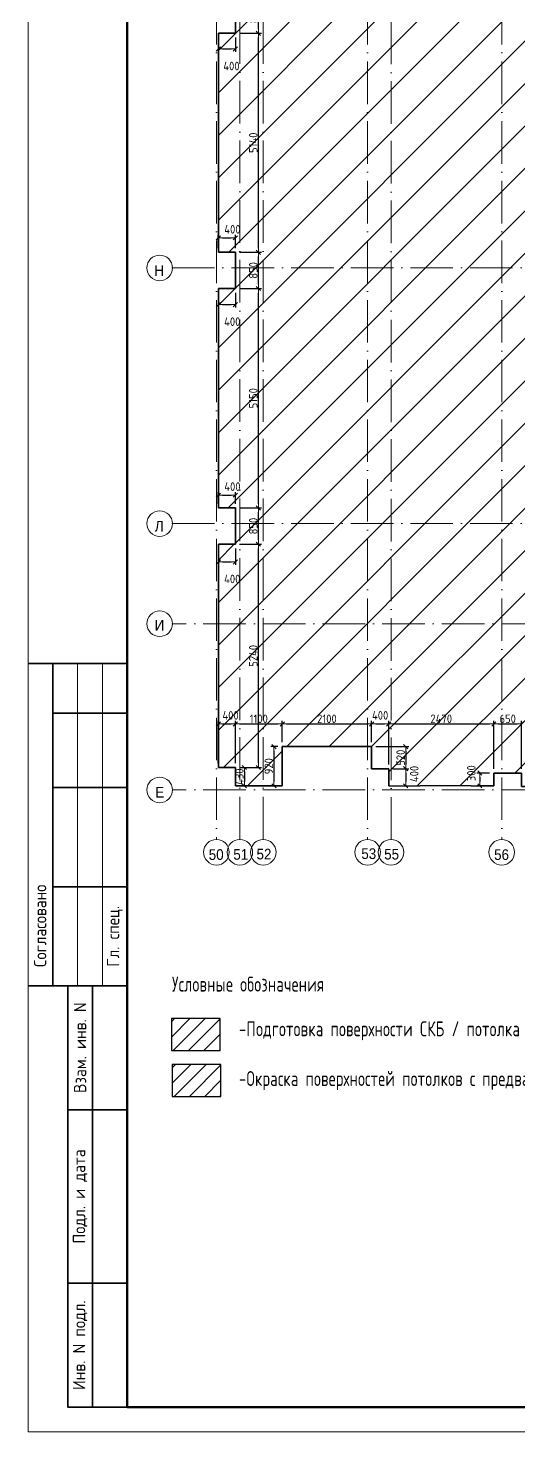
# Model space of a CAD drawing. Header units: millimetres. Extents: x 5993 to 95364, y 87345 to 145529.
# Drawn here: x 60817 to 72344, y 94667 to 127611 of the extents above; entities that cross this region are included whole.
import ezdxf
from ezdxf.enums import TextEntityAlignment as Align

# ---------------------------------------------------------------- set-up
doc = ezdxf.new("R2010")
doc.units = ezdxf.units.MM
doc.linetypes.add('50_200_ШТРИХ_1Т_ш5_п1_п1_', pattern=[1400, 1000, -200, 0, -200])
doc.layers.add('1)Штриховка', color=160, linetype='Continuous')
for name, color, linetype, lineweight, true_color in [('Оси-1', 7, 'Continuous', 20, 0xaaaaaa), ('Оси-2', 7, 'Continuous', 9, 0xaaaaaa), ('Оси-3', 7, '50_200_ШТРИХ_1Т_ш5_п1_п1_', 9, 0xaaaaaa)]:
    doc.layers.add(name, color=color, linetype=linetype, lineweight=lineweight, true_color=true_color)
doc.layers.add('Основные линии', color=7, linetype='Continuous', lineweight=30)
doc.layers.add('Размеры', color=7, linetype='Continuous', lineweight=15)
doc.styles.add('Arial', font='arial.ttf', dxfattribs={"width": 0.9, "height": 500})
doc.styles.get("Standard").update_dxf_attribs({"font": 'arial.ttf'})
doc.styles.add('СПДС', font='isocpeur.ttf', dxfattribs={"width": 0.9})
doc.dimstyles.new('Размера А3', dxfattribs={"dimtxt": 200, "dimasz": 100, "dimexe": 70, "dimexo": 100, "dimgap": 20, "dimtad": 1, "dimdec": 0, "dimrnd": 10, "dimzin": 0, "dimdsep": 46, "dimtxsty": 'СПДС', "dimblk": 'ARROWHEAD_6', "dimcen": 1, "dimclrd": 256, "dimclre": 256, "dimclrt": 256, "dimazin": 0, "dimtfac": 1, "dimtdec": 0, "dimtmove": 2, "dimatfit": 3, "dimfxl": 1, "dimtolj": 1, "dimtzin": 0, "dimarcsym": 0})

# ---------------------------------------------------------------- blocks, each defined once
blk = doc.blocks.new('Ось сетки - Круг_Ø6_00__ISO-2_5_0_9K_-17386508-АИ_План этажа Радиаторы_2')
at = {"layer": 'Оси-1'}
blk.add_circle((0, 0), 3, dxfattribs=at)
blk = doc.blocks.new('ARROWHEAD_6')
at = {"color": 0, "linetype": 'Continuous'}
for p, q in [((0, 0), (-1, 0)), ((-0.5, -0.5), (0.5, 0.5))]:
    blk.add_line(p, q, dxfattribs=at)
blk = doc.blocks.new('*D4119')
at = {"layer": 'Defpoints', "color": 0, "lineweight": -2, "transparency": 16777216}
for p in [(65685, 115500), (66226, 115500), (65685, 110260)]:
    blk.add_point(p, dxfattribs=at)
at = {"layer": 'Размеры', "lineweight": -2, "transparency": 16777216}
for p, q in [((65785, 115500), (66296, 115500)), ((66226, 110360), (66226, 115400)), ((65785, 110260), (66296, 110260))]:
    blk.add_line(p, q, dxfattribs=at)
at = {"layer": 'Размеры', "lineweight": -2, "transparency": 16777216, "xscale": 100, "yscale": 100, "zscale": 100}
for p, rotation in [((66226, 115500), 90), ((66226, 110260), 270)]:
    blk.add_blockref('ARROWHEAD_6', p, dxfattribs=dict(at, rotation=rotation))
at = {"layer": 'Размеры', "transparency": 16777216, "insert": (66106, 112880), "char_height": 200, "attachment_point": 5, "rotation": 90, "style": 'СПДС'}
blk.add_mtext('\\A1;5240', dxfattribs=at)
blk = doc.blocks.new('*D4120')
at = {"layer": 'Defpoints', "color": 0, "lineweight": -2, "transparency": 16777216}
for p in [(65685, 116350), (66226, 116350), (65685, 115500)]:
    blk.add_point(p, dxfattribs=at)
at = {"layer": 'Размеры', "lineweight": -2, "transparency": 16777216}
for p, q in [((65785, 116350), (66296, 116350)), ((66226, 115600), (66226, 116250)), ((65785, 115500), (66296, 115500))]:
    blk.add_line(p, q, dxfattribs=at)
at = {"layer": 'Размеры', "lineweight": -2, "transparency": 16777216, "xscale": 100, "yscale": 100, "zscale": 100}
for p, rotation in [((66226, 116350), 90), ((66226, 115500), 270)]:
    blk.add_blockref('ARROWHEAD_6', p, dxfattribs=dict(at, rotation=rotation))
at = {"layer": 'Размеры', "transparency": 16777216, "insert": (66106, 115925), "char_height": 200, "attachment_point": 5, "rotation": 90, "style": 'СПДС'}
blk.add_mtext('\\A1;850', dxfattribs=at)
blk = doc.blocks.new('*D4121')
at = {"layer": 'Defpoints', "color": 0, "lineweight": -2, "transparency": 16777216}
for p in [(65685, 121500), (66226, 121500), (65685, 116350)]:
    blk.add_point(p, dxfattribs=at)
at = {"layer": 'Размеры', "lineweight": -2, "transparency": 16777216}
for p, q in [((65785, 121500), (66296, 121500)), ((66226, 116450), (66226, 121400)), ((65785, 116350), (66296, 116350))]:
    blk.add_line(p, q, dxfattribs=at)
at = {"layer": 'Размеры', "lineweight": -2, "transparency": 16777216, "xscale": 100, "yscale": 100, "zscale": 100}
for p, rotation in [((66226, 121500), 90), ((66226, 116350), 270)]:
    blk.add_blockref('ARROWHEAD_6', p, dxfattribs=dict(at, rotation=rotation))
at = {"layer": 'Размеры', "transparency": 16777216, "insert": (66106, 118925), "char_height": 200, "attachment_point": 5, "rotation": 90, "style": 'СПДС'}
blk.add_mtext('\\A1;5150', dxfattribs=at)
blk = doc.blocks.new('*D4122')
at = {"layer": 'Defpoints', "color": 0, "lineweight": -2, "transparency": 16777216}
for p in [(65685, 122350), (66226, 122350), (65685, 121500)]:
    blk.add_point(p, dxfattribs=at)
at = {"layer": 'Размеры', "lineweight": -2, "transparency": 16777216}
for p, q in [((65785, 122350), (66296, 122350)), ((66226, 121600), (66226, 122250)), ((65785, 121500), (66296, 121500))]:
    blk.add_line(p, q, dxfattribs=at)
at = {"layer": 'Размеры', "lineweight": -2, "transparency": 16777216, "xscale": 100, "yscale": 100, "zscale": 100}
for p, rotation in [((66226, 122350), 90), ((66226, 121500), 270)]:
    blk.add_blockref('ARROWHEAD_6', p, dxfattribs=dict(at, rotation=rotation))
at = {"layer": 'Размеры', "transparency": 16777216, "insert": (66106, 121925), "char_height": 200, "attachment_point": 5, "rotation": 90, "style": 'СПДС'}
blk.add_mtext('\\A1;850', dxfattribs=at)
blk = doc.blocks.new('*D4123')
at = {"layer": 'Defpoints', "color": 0, "lineweight": -2, "transparency": 16777216}
for p in [(65685, 127490), (66226, 127490), (65685, 122350)]:
    blk.add_point(p, dxfattribs=at)
at = {"layer": 'Размеры', "lineweight": -2, "transparency": 16777216}
for p, q in [((65785, 127490), (66296, 127490)), ((66226, 122450), (66226, 127390)), ((65785, 122350), (66296, 122350))]:
    blk.add_line(p, q, dxfattribs=at)
at = {"layer": 'Размеры', "lineweight": -2, "transparency": 16777216, "xscale": 100, "yscale": 100, "zscale": 100}
for p, rotation in [((66226, 127490), 90), ((66226, 122350), 270)]:
    blk.add_blockref('ARROWHEAD_6', p, dxfattribs=dict(at, rotation=rotation))
at = {"layer": 'Размеры', "transparency": 16777216, "insert": (66106, 124920), "char_height": 200, "attachment_point": 5, "rotation": 90, "style": 'СПДС'}
blk.add_mtext('\\A1;5140', dxfattribs=at)
blk = doc.blocks.new('*D4124')
at = {"layer": 'Defpoints', "color": 0, "lineweight": -2, "transparency": 16777216}
for p in [(65685, 128350), (66226, 128350), (65685, 127490)]:
    blk.add_point(p, dxfattribs=at)
at = {"layer": 'Размеры', "lineweight": -2, "transparency": 16777216}
for p, q in [((65785, 128350), (66296, 128350)), ((66226, 127590), (66226, 128250)), ((65785, 127490), (66296, 127490))]:
    blk.add_line(p, q, dxfattribs=at)
at = {"layer": 'Размеры', "lineweight": -2, "transparency": 16777216, "xscale": 100, "yscale": 100, "zscale": 100}
for p, rotation in [((66226, 128350), 90), ((66226, 127490), 270)]:
    blk.add_blockref('ARROWHEAD_6', p, dxfattribs=dict(at, rotation=rotation))
at = {"layer": 'Размеры', "transparency": 16777216, "insert": (66106, 127920), "char_height": 200, "attachment_point": 5, "rotation": 90, "style": 'СПДС'}
blk.add_mtext('\\A1;860', dxfattribs=at)
blk = doc.blocks.new('*D4146')
at = {"layer": 'Defpoints', "color": 0, "lineweight": -2, "transparency": 16777216}
for p in [(66785, 111283), (66785, 110750), (65685, 110260)]:
    blk.add_point(p, dxfattribs=at)
at = {"layer": 'Размеры', "lineweight": -2, "transparency": 16777216}
for p, q in [((65685, 110360), (65685, 111353)), ((66785, 110850), (66785, 111353)), ((65785, 111283), (66685, 111283))]:
    blk.add_line(p, q, dxfattribs=at)
at = {"layer": 'Размеры', "lineweight": -2, "transparency": 16777216, "xscale": 100, "yscale": 100, "zscale": 100, "rotation": 180}
blk.add_blockref('ARROWHEAD_6', (65685, 111283), dxfattribs=at)
at = {"layer": 'Размеры', "lineweight": -2, "transparency": 16777216, "xscale": 100, "yscale": 100, "zscale": 100}
blk.add_blockref('ARROWHEAD_6', (66785, 111283), dxfattribs=at)
at = {"layer": 'Размеры', "transparency": 16777216, "insert": (66235, 111403), "char_height": 200, "attachment_point": 5, "style": 'СПДС'}
blk.add_mtext('\\A1;1100', dxfattribs=at)
blk = doc.blocks.new('*D4147')
at = {"layer": 'Defpoints', "color": 0, "lineweight": -2, "transparency": 16777216}
for p in [(68885, 111283), (66785, 110750), (68885, 110750)]:
    blk.add_point(p, dxfattribs=at)
at = {"layer": 'Размеры', "lineweight": -2, "transparency": 16777216}
for p, q in [((66785, 110850), (66785, 111353)), ((68885, 110850), (68885, 111353)), ((66885, 111283), (68785, 111283))]:
    blk.add_line(p, q, dxfattribs=at)
at = {"layer": 'Размеры', "lineweight": -2, "transparency": 16777216, "xscale": 100, "yscale": 100, "zscale": 100, "rotation": 180}
blk.add_blockref('ARROWHEAD_6', (66785, 111283), dxfattribs=at)
at = {"layer": 'Размеры', "lineweight": -2, "transparency": 16777216, "xscale": 100, "yscale": 100, "zscale": 100}
blk.add_blockref('ARROWHEAD_6', (68885, 111283), dxfattribs=at)
at = {"layer": 'Размеры', "transparency": 16777216, "insert": (67835, 111403), "char_height": 200, "attachment_point": 5, "style": 'СПДС'}
blk.add_mtext('\\A1;2100', dxfattribs=at)
blk = doc.blocks.new('*D4148')
at = {"layer": 'Defpoints', "color": 0, "lineweight": -2, "transparency": 16777216}
for p in [(69285, 111283), (68885, 110750), (69285, 110230)]:
    blk.add_point(p, dxfattribs=at)
at = {"layer": 'Размеры', "lineweight": -2, "transparency": 16777216}
for p, q in [((68885, 110850), (68885, 111353)), ((69285, 110330), (69285, 111353)), ((68985, 111283), (69185, 111283))]:
    blk.add_line(p, q, dxfattribs=at)
at = {"layer": 'Размеры', "lineweight": -2, "transparency": 16777216, "xscale": 100, "yscale": 100, "zscale": 100, "rotation": 180}
blk.add_blockref('ARROWHEAD_6', (68885, 111283), dxfattribs=at)
at = {"layer": 'Размеры', "lineweight": -2, "transparency": 16777216, "xscale": 100, "yscale": 100, "zscale": 100}
blk.add_blockref('ARROWHEAD_6', (69285, 111283), dxfattribs=at)
at = {"layer": 'Размеры', "transparency": 16777216, "insert": (69085, 111483), "char_height": 200, "attachment_point": 5, "style": 'СПДС'}
blk.add_mtext('\\A1;400', dxfattribs=at)
blk = doc.blocks.new('*D4149')
at = {"layer": 'Defpoints', "color": 0, "lineweight": -2, "transparency": 16777216}
for p in [(71755, 111283), (69285, 110230), (71755, 110130)]:
    blk.add_point(p, dxfattribs=at)
at = {"layer": 'Размеры', "lineweight": -2, "transparency": 16777216}
for p, q in [((69285, 110330), (69285, 111353)), ((71755, 110230), (71755, 111353)), ((69385, 111283), (71655, 111283))]:
    blk.add_line(p, q, dxfattribs=at)
at = {"layer": 'Размеры', "lineweight": -2, "transparency": 16777216, "xscale": 100, "yscale": 100, "zscale": 100, "rotation": 180}
blk.add_blockref('ARROWHEAD_6', (69285, 111283), dxfattribs=at)
at = {"layer": 'Размеры', "lineweight": -2, "transparency": 16777216, "xscale": 100, "yscale": 100, "zscale": 100}
blk.add_blockref('ARROWHEAD_6', (71755, 111283), dxfattribs=at)
at = {"layer": 'Размеры', "transparency": 16777216, "insert": (70520, 111403), "char_height": 200, "attachment_point": 5, "style": 'СПДС'}
blk.add_mtext('\\A1;2470', dxfattribs=at)
blk = doc.blocks.new('*D4150')
at = {"layer": 'Defpoints', "color": 0, "lineweight": -2, "transparency": 16777216}
for p in [(72405, 111283), (71755, 110130), (72405, 110130)]:
    blk.add_point(p, dxfattribs=at)
at = {"layer": 'Размеры', "lineweight": -2, "transparency": 16777216}
for p, q in [((71755, 110230), (71755, 111353)), ((72405, 110230), (72405, 111353)), ((71855, 111283), (72305, 111283))]:
    blk.add_line(p, q, dxfattribs=at)
at = {"layer": 'Размеры', "lineweight": -2, "transparency": 16777216, "xscale": 100, "yscale": 100, "zscale": 100, "rotation": 180}
blk.add_blockref('ARROWHEAD_6', (71755, 111283), dxfattribs=at)
at = {"layer": 'Размеры', "lineweight": -2, "transparency": 16777216, "xscale": 100, "yscale": 100, "zscale": 100}
blk.add_blockref('ARROWHEAD_6', (72405, 111283), dxfattribs=at)
at = {"layer": 'Размеры', "transparency": 16777216, "insert": (72080, 111403), "char_height": 200, "attachment_point": 5, "style": 'СПДС'}
blk.add_mtext('\\A1;650', dxfattribs=at)
blk = doc.blocks.new('*D4178')
at = {"layer": 'Defpoints', "color": 0, "lineweight": -2, "transparency": 16777216}
for p in [(71755, 110130), (71426, 109830), (71755, 109830)]:
    blk.add_point(p, dxfattribs=at)
at = {"layer": 'Размеры', "lineweight": -2, "transparency": 16777216}
for p, q in [((71655, 110130), (71356, 110130)), ((71655, 109830), (71356, 109830)), ((71426, 110030), (71426, 109930))]:
    blk.add_line(p, q, dxfattribs=at)
at = {"layer": 'Размеры', "lineweight": -2, "transparency": 16777216, "xscale": 100, "yscale": 100, "zscale": 100}
for p, rotation in [((71426, 110130), 90), ((71426, 109830), 270)]:
    blk.add_blockref('ARROWHEAD_6', p, dxfattribs=dict(at, rotation=rotation))
at = {"layer": 'Размеры', "lineweight": -2, "transparency": 16777216, "insert": (71226, 110125), "char_height": 200, "attachment_point": 5, "rotation": 90, "style": 'СПДС'}
blk.add_mtext('\\A1;300', dxfattribs=at)
blk = doc.blocks.new('*D4179')
at = {"layer": 'Defpoints', "color": 0, "lineweight": -2, "transparency": 16777216}
for p in [(69285, 110230), (69285, 109830), (69686, 109830)]:
    blk.add_point(p, dxfattribs=at)
at = {"layer": 'Размеры', "lineweight": -2, "transparency": 16777216}
for p, q in [((69385, 110230), (69756, 110230)), ((69686, 110130), (69686, 109930)), ((69385, 109830), (69756, 109830))]:
    blk.add_line(p, q, dxfattribs=at)
at = {"layer": 'Размеры', "lineweight": -2, "transparency": 16777216, "xscale": 100, "yscale": 100, "zscale": 100}
for p, rotation in [((69686, 110230), 90), ((69686, 109830), 270)]:
    blk.add_blockref('ARROWHEAD_6', p, dxfattribs=dict(at, rotation=rotation))
at = {"layer": 'Размеры', "lineweight": -2, "transparency": 16777216, "insert": (69886, 110108), "char_height": 200, "attachment_point": 5, "rotation": 90, "style": 'СПДС'}
blk.add_mtext('\\A1;400', dxfattribs=at)
blk = doc.blocks.new('*D4180')
at = {"layer": 'Defpoints', "color": 0, "lineweight": -2, "transparency": 16777216}
for p in [(68885, 110750), (69285, 110230), (69686, 110230)]:
    blk.add_point(p, dxfattribs=at)
at = {"layer": 'Размеры', "lineweight": -2, "transparency": 16777216}
for p, q in [((68985, 110750), (69756, 110750)), ((69686, 110650), (69686, 110330)), ((69385, 110230), (69756, 110230))]:
    blk.add_line(p, q, dxfattribs=at)
at = {"layer": 'Размеры', "lineweight": -2, "transparency": 16777216, "xscale": 100, "yscale": 100, "zscale": 100}
for p, rotation in [((69686, 110750), 90), ((69686, 110230), 270)]:
    blk.add_blockref('ARROWHEAD_6', p, dxfattribs=dict(at, rotation=rotation))
at = {"layer": 'Размеры', "lineweight": -2, "transparency": 16777216, "insert": (69566, 110490), "char_height": 200, "attachment_point": 5, "rotation": 90, "style": 'СПДС'}
blk.add_mtext('\\A1;520', dxfattribs=at)
blk = doc.blocks.new('*D4181')
at = {"layer": 'Defpoints', "color": 0, "lineweight": -2, "transparency": 16777216}
for p in [(66785, 110750), (66590, 109830), (66785, 109830)]:
    blk.add_point(p, dxfattribs=at)
at = {"layer": 'Размеры', "lineweight": -2, "transparency": 16777216}
for p, q in [((66685, 110750), (66520, 110750)), ((66590, 110650), (66590, 109930)), ((66685, 109830), (66520, 109830))]:
    blk.add_line(p, q, dxfattribs=at)
at = {"layer": 'Размеры', "lineweight": -2, "transparency": 16777216, "xscale": 100, "yscale": 100, "zscale": 100}
for p, rotation in [((66590, 110750), 90), ((66590, 109830), 270)]:
    blk.add_blockref('ARROWHEAD_6', p, dxfattribs=dict(at, rotation=rotation))
at = {"layer": 'Размеры', "lineweight": -2, "transparency": 16777216, "insert": (66470, 110290), "char_height": 200, "attachment_point": 5, "rotation": 90, "style": 'СПДС'}
blk.add_mtext('\\A1;920', dxfattribs=at)
blk = doc.blocks.new('*D4182')
at = {"layer": 'Defpoints', "color": 0, "lineweight": -2, "transparency": 16777216}
for p in [(65685, 110260), (65685, 109830), (65898, 109830)]:
    blk.add_point(p, dxfattribs=at)
at = {"layer": 'Размеры', "lineweight": -2, "transparency": 16777216}
for p, q in [((65785, 110260), (65968, 110260)), ((65898, 110160), (65898, 109930)), ((65785, 109830), (65968, 109830))]:
    blk.add_line(p, q, dxfattribs=at)
at = {"layer": 'Размеры', "lineweight": -2, "transparency": 16777216, "xscale": 100, "yscale": 100, "zscale": 100}
for p, rotation in [((65898, 110260), 90), ((65898, 109830), 270)]:
    blk.add_blockref('ARROWHEAD_6', p, dxfattribs=dict(at, rotation=rotation))
at = {"layer": 'Размеры', "lineweight": -2, "transparency": 16777216, "insert": (65778, 110045), "char_height": 200, "attachment_point": 5, "rotation": 90, "style": 'СПДС'}
blk.add_mtext('\\A1;430', dxfattribs=at)
blk = doc.blocks.new('*D4183')
at = {"layer": 'Defpoints', "color": 0, "lineweight": -2, "transparency": 16777216}
for p in [(65685, 111283), (65285, 110260), (65685, 110260)]:
    blk.add_point(p, dxfattribs=at)
at = {"layer": 'Размеры', "lineweight": -2, "transparency": 16777216}
for p, q in [((65285, 110360), (65285, 111353)), ((65685, 110360), (65685, 111353)), ((65385, 111283), (65585, 111283))]:
    blk.add_line(p, q, dxfattribs=at)
at = {"layer": 'Размеры', "lineweight": -2, "transparency": 16777216, "xscale": 100, "yscale": 100, "zscale": 100, "rotation": 180}
blk.add_blockref('ARROWHEAD_6', (65285, 111283), dxfattribs=at)
at = {"layer": 'Размеры', "lineweight": -2, "transparency": 16777216, "xscale": 100, "yscale": 100, "zscale": 100}
blk.add_blockref('ARROWHEAD_6', (65685, 111283), dxfattribs=at)
at = {"layer": 'Размеры', "lineweight": -2, "transparency": 16777216, "insert": (65572, 111483), "char_height": 200, "attachment_point": 5, "style": 'СПДС'}
blk.add_mtext('\\A1;400', dxfattribs=at)
blk = doc.blocks.new('*D4184')
at = {"layer": 'Defpoints', "color": 0, "lineweight": -2, "transparency": 16777216}
for p in [(65285, 115500), (65685, 115500), (65685, 115084)]:
    blk.add_point(p, dxfattribs=at)
at = {"layer": 'Размеры', "lineweight": -2, "transparency": 16777216}
for p, q in [((65285, 115400), (65285, 115014)), ((65685, 115400), (65685, 115014)), ((65385, 115084), (65585, 115084))]:
    blk.add_line(p, q, dxfattribs=at)
at = {"layer": 'Размеры', "lineweight": -2, "transparency": 16777216, "xscale": 100, "yscale": 100, "zscale": 100, "rotation": 180}
blk.add_blockref('ARROWHEAD_6', (65285, 115084), dxfattribs=at)
at = {"layer": 'Размеры', "lineweight": -2, "transparency": 16777216, "xscale": 100, "yscale": 100, "zscale": 100}
blk.add_blockref('ARROWHEAD_6', (65685, 115084), dxfattribs=at)
at = {"layer": 'Размеры', "lineweight": -2, "transparency": 16777216, "insert": (65612, 114684), "char_height": 200, "attachment_point": 5, "style": 'СПДС'}
blk.add_mtext('\\A1;400', dxfattribs=at)
blk = doc.blocks.new('*D4185')
at = {"layer": 'Defpoints', "color": 0, "lineweight": -2, "transparency": 16777216}
for p in [(65685, 116651), (65285, 116350), (65685, 116350)]:
    blk.add_point(p, dxfattribs=at)
at = {"layer": 'Размеры', "lineweight": -2, "transparency": 16777216}
for p, q in [((65285, 116450), (65285, 116721)), ((65385, 116651), (65585, 116651)), ((65685, 116450), (65685, 116721))]:
    blk.add_line(p, q, dxfattribs=at)
at = {"layer": 'Размеры', "lineweight": -2, "transparency": 16777216, "xscale": 100, "yscale": 100, "zscale": 100, "rotation": 180}
blk.add_blockref('ARROWHEAD_6', (65285, 116651), dxfattribs=at)
at = {"layer": 'Размеры', "lineweight": -2, "transparency": 16777216, "xscale": 100, "yscale": 100, "zscale": 100}
blk.add_blockref('ARROWHEAD_6', (65685, 116651), dxfattribs=at)
at = {"layer": 'Размеры', "lineweight": -2, "transparency": 16777216, "insert": (65616, 116851), "char_height": 200, "attachment_point": 5, "style": 'СПДС'}
blk.add_mtext('\\A1;400', dxfattribs=at)
blk = doc.blocks.new('*D4186')
at = {"layer": 'Defpoints', "color": 0, "lineweight": -2, "transparency": 16777216}
for p in [(65285, 121500), (65685, 121500), (65685, 121122)]:
    blk.add_point(p, dxfattribs=at)
at = {"layer": 'Размеры', "lineweight": -2, "transparency": 16777216}
for p, q in [((65285, 121400), (65285, 121052)), ((65685, 121400), (65685, 121052)), ((65385, 121122), (65585, 121122))]:
    blk.add_line(p, q, dxfattribs=at)
at = {"layer": 'Размеры', "lineweight": -2, "transparency": 16777216, "xscale": 100, "yscale": 100, "zscale": 100, "rotation": 180}
blk.add_blockref('ARROWHEAD_6', (65285, 121122), dxfattribs=at)
at = {"layer": 'Размеры', "lineweight": -2, "transparency": 16777216, "xscale": 100, "yscale": 100, "zscale": 100}
blk.add_blockref('ARROWHEAD_6', (65685, 121122), dxfattribs=at)
at = {"layer": 'Размеры', "lineweight": -2, "transparency": 16777216, "insert": (65612, 120722), "char_height": 200, "attachment_point": 5, "style": 'СПДС'}
blk.add_mtext('\\A1;400', dxfattribs=at)
blk = doc.blocks.new('*D4187')
at = {"layer": 'Defpoints', "color": 0, "lineweight": -2, "transparency": 16777216}
for p in [(65685, 122689), (65285, 122350), (65685, 122350)]:
    blk.add_point(p, dxfattribs=at)
at = {"layer": 'Размеры', "lineweight": -2, "transparency": 16777216}
for p, q in [((65285, 122450), (65285, 122759)), ((65385, 122689), (65585, 122689)), ((65685, 122450), (65685, 122759))]:
    blk.add_line(p, q, dxfattribs=at)
at = {"layer": 'Размеры', "lineweight": -2, "transparency": 16777216, "xscale": 100, "yscale": 100, "zscale": 100, "rotation": 180}
blk.add_blockref('ARROWHEAD_6', (65285, 122689), dxfattribs=at)
at = {"layer": 'Размеры', "lineweight": -2, "transparency": 16777216, "xscale": 100, "yscale": 100, "zscale": 100}
blk.add_blockref('ARROWHEAD_6', (65685, 122689), dxfattribs=at)
at = {"layer": 'Размеры', "lineweight": -2, "transparency": 16777216, "insert": (65616, 122889), "char_height": 200, "attachment_point": 5, "style": 'СПДС'}
blk.add_mtext('\\A1;400', dxfattribs=at)
blk = doc.blocks.new('*D4188')
at = {"layer": 'Defpoints', "color": 0, "lineweight": -2, "transparency": 16777216}
for p in [(65285, 127490), (65685, 127490), (65685, 127121)]:
    blk.add_point(p, dxfattribs=at)
at = {"layer": 'Размеры', "lineweight": -2, "transparency": 16777216}
for p, q in [((65285, 127390), (65285, 127051)), ((65685, 127390), (65685, 127051)), ((65385, 127121), (65585, 127121))]:
    blk.add_line(p, q, dxfattribs=at)
at = {"layer": 'Размеры', "lineweight": -2, "transparency": 16777216, "xscale": 100, "yscale": 100, "zscale": 100, "rotation": 180}
blk.add_blockref('ARROWHEAD_6', (65285, 127121), dxfattribs=at)
at = {"layer": 'Размеры', "lineweight": -2, "transparency": 16777216, "xscale": 100, "yscale": 100, "zscale": 100}
blk.add_blockref('ARROWHEAD_6', (65685, 127121), dxfattribs=at)
at = {"layer": 'Размеры', "lineweight": -2, "transparency": 16777216, "insert": (65593, 126721), "char_height": 200, "attachment_point": 5, "style": 'СПДС'}
blk.add_mtext('\\A1;400', dxfattribs=at)
blk = doc.blocks.new('*U62')
at = {"lineweight": 0}
blk.add_lwpolyline([(-292, -5), (5, -5), (5, 415), (-292, 415)], close=True, dxfattribs=at)
at = {"color": 0, "linetype": 'Continuous', "lineweight": 50}
blk.add_lwpolyline([(-272, 410), (0, 410), (0, 0), (-272, 0)], close=True, dxfattribs=at)
at = {"lineweight": 35}
for points in [[(-272, 150), (-292, 150)], [(-287, 85), (-287, 150)], [(-272, 140), (-287, 140)], [(-272, 125), (-287, 125)], [(-272, 105), (-287, 105)], [(-272, 85), (-292, 85)], [(-272, 85), (-284, 85), (-284, 0), (-272, 0)], [(-279, 0), (-279, 85)], [(-272, 60), (-284, 60)], [(-272, 25), (-284, 25)]]:
    blk.add_lwpolyline(points, dxfattribs=at)
at = {"lineweight": 18}
for points in [[(-282, 85), (-282, 150)], [(-277, 85), (-277, 150)]]:
    blk.add_lwpolyline(points, dxfattribs=at)
at = {"lineweight": -2, "char_height": 2.5, "attachment_point": 5, "rotation": 90, "style": 'СПДС'}
for s, insert, width in [('Согласовано', (-289.56, 97.1), 19.9913), ('Гл. спец.', (-274.5, 95), 19.9913), ('Взам. инв. N', (-281.5, 72.5), 24.9913), ('Подл. и дата', (-281.5, 42.5), 34.9913), ('Инв. N подл.', (-281.5, 12.5), 24.9913)]:
    blk.add_mtext(s, dxfattribs=dict(at, insert=insert, width=width))
at = {"lineweight": 30, "width": 0.9, "flags": 104}
blk.add_attdef('ШАПКА', text='', height=3, dxfattribs=at).set_placement((-135, 281), align=Align.MIDDLE_CENTER)
at = {"style": 'СПДС'}
for tag, height, p in [('ШИФР_ПРОЕКТА', 4, (-60, 50)), ('НАИМЕНОВАНИЕ_ОБЪЕКТА', 2.5, (-85, 25)), ('НАИМЕНОВАНИЕ_ОБЪЕКТА2', 2.5, (-85, 20)), ('СТАДИЯ', 4, (-42.5, 20)), ('ЛИСТ_первый', 4, (-27.5, 20)), ('ЛИСТОВ', 4, (-10, 20)), ('НАИМЕНОВАНИЕ_ЧЕРТЕЖА1', 2.5, (-85, 10)), ('ОРГАНИЗАЦИЯ_РАЗРАБОТЧИК1', 4, (-25, 8.09)), ('НАИМЕНОВАНИЕ_ЧЕРТЕЖА2', 2.5, (-85, 5))]:
    blk.add_attdef(tag, text='', height=height, dxfattribs=at).set_placement(p, align=Align.MIDDLE_CENTER)
for tag, p in [('РАЗРАБОТЧИК', (-163.97, 27.5)), ('РУК.ГРУППЫ', (-163.97, 22.5))]:
    blk.add_attdef(tag, text='', height=2.5, dxfattribs=at).set_placement(p, align=Align.MIDDLE_LEFT)
at = {"style": 'СПДС', "width": 0.9}
for p in [(-129.65, 26.37), (-129.65, 21.37)]:
    blk.add_attdef('ДАТА', p, '', height=2.3, dxfattribs=at)

msp = doc.modelspace()

# ---------------------------------------------------------------- hatches: boundary and pattern name
at = {"layer": '1)Штриховка', "lineweight": -2, "transparency": 33554687}
h = msp.add_hatch(dxfattribs=at)
h.set_pattern_fill('ANSI31', color=256, scale=222)
h.paths.add_polyline_path([(83219.5, 139582.1), (82819.5, 139580), (82819.5, 139890), (78953.6, 139890), (77785.5, 139890), (77785.5, 139614), (76999.5, 139614), (76999.5, 139890), (72365.5, 139890), (72365.5, 139590), (71595.5, 139590), (71595.5, 139890), (69395.5, 139890), (69395.5, 139590), (68615.5, 139590), (68615.5, 139910), (65685.5, 139910), (65685.5, 139470), (65275.5, 139470), (65275.5, 134370), (65695.5, 134370), (65695.5, 133490), (65285.5, 133490), (65285.5, 128350), (65685.5, 128350), (65685.5, 127490), (65285.5, 127490), (65285.5, 122350), (65685.5, 122350), (65685.5, 121500), (65285.5, 121500), (65285.5, 121350), (65285.5, 116350), (65685.5, 116350), (65685.5, 115500), (65285.5, 115500), (65285.5, 110260), (65685.5, 110260), (65685.5, 109830), (66785.5, 109830), (66785.5, 110750), (68885.5, 110750), (68885.5, 110230), (69285.5, 110230), (69285.5, 109830), (70025.9, 109830), (71220.9, 109830), (71755.5, 109830), (71755.5, 110130), (72405.5, 110130), (72405.5, 109815), (77055.5, 109815), (77055.5, 110125), (77795.5, 110125), (77795.5, 109820), (80273.2, 109820), (82334.1, 109820), (82905.5, 109820), (82905.5, 110120), (83290.5, 110120), (83290.5, 115450), (82915.5, 115450), (82915.5, 116350), (83290.5, 116350), (83290.5, 121470), (82905.5, 121470), (82905.5, 122320), (83290.5, 122320), (83290.5, 127470), (82905.5, 127470), (82905.5, 128320), (83290.5, 128320), (83290.5, 130340), (82275.5, 130340), (82275.5, 131880), (83219.5, 131880), (83219.5, 133480), (82825.5, 133480), (82825.5, 134330), (83219.5, 134330)])
h = msp.add_hatch(dxfattribs=at)
h.set_pattern_fill('ANSI31', color=256, scale=80)
h.set_pattern_definition([(45, (53075.52, 2665.9), (-179.6051, 179.6051), [])])
h.paths.add_polyline_path([(65327.3, 104370.7), (64181.8, 104370.7), (64181.8, 103620.7), (65327.3, 103620.7)])
h = msp.add_hatch(dxfattribs=at)
h.set_pattern_fill('ANSI31', color=256, scale=80)
h.set_pattern_definition([(45, (53094.64, 1584.16), (-179.6051, 179.6051), [])])
h.paths.add_polyline_path([(65346.4, 103289), (64201, 103289), (64201, 102539), (65346.4, 102539)])

# ---------------------------------------------------------------- linework, layer by layer
at = {"layer": '1)Штриховка', "color": 0, "lineweight": -2}
for points in [[(64181.8, 103620.7), (65327.3, 103620.7), (65327.3, 104370.7), (64181.8, 104370.7)], [(64201, 102539), (65346.4, 102539), (65346.4, 103289), (64201, 103289)]]:
    msp.add_lwpolyline(points, close=True, dxfattribs=at)
at = {"layer": 'Оси-3'}
for p, q in [((65240.5, 140830.4), (65240.5, 108570.5)), ((65790.5, 108570.5), (65790.5, 140830.4)), ((66340.5, 108570.5), (66340.5, 140830.4)), ((68790.5, 140830.4), (68790.5, 108565)), ((69340.5, 108563.5), (69340.5, 140830.4)), ((71940.5, 140830.4), (71940.5, 108570.5)), ((64194.4, 121982.8), (84132.7, 121982.8)), ((64194.4, 115982.8), (84132.7, 115982.8)), ((84132.7, 113632.8), (64194.4, 113632.8)), ((84132.7, 109732.8), (64207.3, 109732.8))]:
    msp.add_line(p, q, dxfattribs=at)
at = {"layer": 'Основные линии', "color": 18, "true_color": 0x000000}
msp.add_line((71220.9, 109830), (70025.9, 109830), dxfattribs=at)
msp.add_lwpolyline([(69285.5, 109830), (69285.5, 110230), (68885.5, 110230), (68885.5, 110750), (66785.5, 110750), (66785.5, 109830), (65685.5, 109830), (65685.5, 110260), (65285.5, 110260), (65285.5, 115500), (65685.5, 115500), (65685.5, 116350), (65285.5, 116350), (65285.5, 121350), (65285.5, 121500), (65685.5, 121500), (65685.5, 122350), (65285.5, 122350), (65285.5, 127490), (65685.5, 127490), (65685.5, 128350)], dxfattribs=at)
at = {"layer": 'Основные линии', "lineweight": 30}
msp.add_lwpolyline([(80645.5, 109820), (82905.5, 109820), (82334.1, 109820), (77795.5, 109820), (77795.5, 110125), (77055.5, 110125), (77055.5, 109815), (72405.5, 109815), (72405.5, 110130), (71755.5, 110130), (71755.5, 109830), (71605.5, 109830), (71605.5, 109830)], dxfattribs=at)
at = {"layer": 'Размеры', "lineweight": 30}
for points in [[(65685.5, 128350), (65685.5, 127490), (65285.5, 127490), (65285.5, 122350), (65685.5, 122350), (65685.5, 121500), (65285.5, 121500), (65285.5, 116350), (65685.5, 116350), (65685.5, 115500), (65285.5, 115500), (65285.5, 110260), (65685.5, 110260), (65685.5, 109830), (66785.5, 109830), (66785.5, 110750), (68885.5, 110750), (68885.5, 110230), (69285.5, 110230), (69285.5, 109830), (70025.9, 109830)], [(71220.9, 109830), (71755.5, 109830), (71755.5, 110130), (72405.5, 110130), (72405.5, 109815), (77055.5, 109815), (77055.5, 110125), (77795.5, 110125), (77795.5, 109820), (80273.2, 109820)]]:
    msp.add_lwpolyline(points, dxfattribs=at)

# ---------------------------------------------------------------- block references
at = {"xscale": 116.3214233566373, "yscale": 116.3214233566373, "zscale": 116.3214233566373}
msp.add_blockref('*U62', (94782.9, 95249), dxfattribs=at)
at = {"layer": 'Оси-1', "xscale": 100, "yscale": 100, "zscale": 100}
for p, rotation in [((63907.3, 121982.8), 269.9999999999995), ((63907.3, 115982.8), 269.9999999999995), ((63907.3, 113632.8), 89.99999999999982), ((63907.3, 109732.8), 89.99999999999982), ((65240.5, 108270.5), 180), ((68790.5, 108270.5), 180), ((71940.5, 108270.5), 180)]:
    msp.add_blockref('Ось сетки - Круг_Ø6_00__ISO-2_5_0_9K_-17386508-АИ_План этажа Радиаторы_2', p, dxfattribs=dict(at, rotation=rotation))
for p in [(65790.5, 108270.5), (66340.5, 108270.5), (69340.5, 108270.5)]:
    msp.add_blockref('Ось сетки - Круг_Ø6_00__ISO-2_5_0_9K_-17386508-АИ_План этажа Радиаторы_2', p, dxfattribs=at)

# ---------------------------------------------------------------- texts
at = {"layer": 'Оси-2', "char_height": 250, "attachment_point": 5, "line_spacing_factor": 0.936439, "style": 'Arial'}
for s, insert, width in [('\\pxqc,t4.572,9.144,13.716,18.288,22.86,27.432,32.004,36.576,41.148,45.72,50.292,54.864,59.436,64.008,68.58,73.152,77.724,82.296,86.868,91.44,96.012,100.584,105.156,109.728,114.3,118.872,123.444,128.016,132.588,137.16,141.732,146.304;{Н}', (63895.8, 121921), 464.4), ('\\pxqc,t4.572,9.144,13.716,18.288,22.86,27.432,32.004,36.576,41.148,45.72,50.292,54.864,59.436,64.008,68.58,73.152,77.724,82.296,86.868,91.44,96.012,100.584,105.156,109.728,114.3,118.872,123.444,128.016,132.588,137.16,141.732,146.304;{Л}', (63896.7, 115921), 428.4), ('\\pxqc,t4.572,9.144,13.716,18.288,22.86,27.432,32.004,36.576,41.148,45.72,50.292,54.864,59.436,64.008,68.58,73.152,77.724,82.296,86.868,91.44,96.012,100.584,105.156,109.728,114.3,118.872,123.444,128.016,132.588,137.16,141.732,146.304;{И}', (63902.6, 113597.1), 464.4), ('\\pxqc,t4.572,9.144,13.716,18.288,22.86,27.432,32.004,36.576,41.148,45.72,50.292,54.864,59.436,64.008,68.58,73.152,77.724,82.296,86.868,91.44,96.012,100.584,105.156,109.728,114.3,118.872,123.444,128.016,132.588,137.16,141.732,146.304;{Е}', (63907.1, 109678.4), 428.4), ('\\pxqc,t4.572,9.144,13.716,18.288,22.86,27.432,32.004,36.576,41.148,45.72,50.292,54.864,59.436,64.008,68.58,73.152,77.724,82.296,86.868,91.44,96.012,100.584,105.156,109.728,114.3,118.872,123.444,128.016,132.588,137.16,141.732,146.304;{50}', (65234.9, 108214.1), 702), ('\\pxqc,t4.572,9.144,13.716,18.288,22.86,27.432,32.004,36.576,41.148,45.72,50.292,54.864,59.436,64.008,68.58,73.152,77.724,82.296,86.868,91.44,96.012,100.584,105.156,109.728,114.3,118.872,123.444,128.016,132.588,137.16,141.732,146.304;{51}', (65811.4, 108218.1), 702), ('\\pxqc,t4.572,9.144,13.716,18.288,22.86,27.432,32.004,36.576,41.148,45.72,50.292,54.864,59.436,64.008,68.58,73.152,77.724,82.296,86.868,91.44,96.012,100.584,105.156,109.728,114.3,118.872,123.444,128.016,132.588,137.16,141.732,146.304;{52}', (66356.9, 108225.3), 702), ('\\pxqc,t4.572,9.144,13.716,18.288,22.86,27.432,32.004,36.576,41.148,45.72,50.292,54.864,59.436,64.008,68.58,73.152,77.724,82.296,86.868,91.44,96.012,100.584,105.156,109.728,114.3,118.872,123.444,128.016,132.588,137.16,141.732,146.304;{53}', (68817.3, 108235.5), 702), ('\\pxqc,t4.572,9.144,13.716,18.288,22.86,27.432,32.004,36.576,41.148,45.72,50.292,54.864,59.436,64.008,68.58,73.152,77.724,82.296,86.868,91.44,96.012,100.584,105.156,109.728,114.3,118.872,123.444,128.016,132.588,137.16,141.732,146.304;{55}', (69354.8, 108223.2), 702), ('\\pxqc,t4.572,9.144,13.716,18.288,22.86,27.432,32.004,36.576,41.148,45.72,50.292,54.864,59.436,64.008,68.58,73.152,77.724,82.296,86.868,91.44,96.012,100.584,105.156,109.728,114.3,118.872,123.444,128.016,132.588,137.16,141.732,146.304;{56}', (71936.1, 108212.9), 702)]:
    msp.add_mtext(s, dxfattribs=dict(at, insert=insert, width=width))
at = {"layer": 'Размеры', "color": 1, "lineweight": 13, "insert": (63847.9, 105350.2), "char_height": 350, "attachment_point": 1, "style": 'СПДС'}
msp.add_mtext_dynamic_manual_height_columns('\\pxi-3,l4,t4;{\\fISOCPEUR|b1|i0|c204|p34;\\W0.7;\\T1.05;\\C0;Условные обозначения}', width=10131.804, gutter_width=16.3, heights=[0], dxfattribs=at)

# ---------------------------------------------------------------- dimensions: what is measured, and where the dimension line sits
at = {"layer": 'Размеры'}
for base, p1, p2, picture, middle in [((66226, 128350), (65685.5, 127490), (65685.5, 128350), '*D4124', (66106, 127920)), ((66226, 127490), (65685.5, 122350), (65685.5, 127490), '*D4123', (66106, 124920)), ((66226, 122350), (65685.5, 121500), (65685.5, 122350), '*D4122', (66106, 121925)), ((66226, 121500), (65685.5, 116350), (65685.5, 121500), '*D4121', (66106, 118925)), ((66226, 116350), (65685.5, 115500), (65685.5, 116350), '*D4120', (66106, 115925)), ((66226, 115500), (65685.5, 110260), (65685.5, 115500), '*D4119', (66106, 112880))]:
    dim = msp.add_linear_dim(base=base, p1=p1, p2=p2, angle=90, dimstyle='Размера А3', dxfattribs=at)
    dim.commit()
    dim.dimension.update_dxf_attribs({"geometry": picture, "text_midpoint": middle})
at = {"layer": 'Размеры', "lineweight": -2}
for base, p1, p2, picture, middle in [((65685.5, 127121.2), (65285.5, 127490), (65685.5, 127490), '*D4188', (65593, 126721.2)), ((65685.5, 122689.5), (65285.5, 122350), (65685.5, 122350), '*D4187', (65615.7, 122889.5)), ((65685.5, 121121.5), (65285.5, 121500), (65685.5, 121500), '*D4186', (65611.8, 120721.5)), ((65685.5, 116651.2), (65285.5, 116350), (65685.5, 116350), '*D4185', (65615.7, 116851.2)), ((65685.5, 115083.7), (65285.5, 115500), (65685.5, 115500), '*D4184', (65611.8, 114683.7)), ((65685.5, 111282.6), (65285.5, 110260), (65685.5, 110260), '*D4183', (65572.3, 111482.6))]:
    dim = msp.add_linear_dim(base=base, p1=p1, p2=p2, dimstyle='Размера А3', dxfattribs=at)
    dim.commit()
    dim.dimension.update_dxf_attribs({"geometry": picture, "text_midpoint": middle, "dimtype": 160})
at = {"layer": 'Размеры'}
for base, p1, p2, picture, middle in [((66785.5, 111282.6), (65685.5, 110260), (66785.5, 110750), '*D4146', (66235.5, 111402.6)), ((68885.5, 111282.6), (66785.5, 110750), (68885.5, 110750), '*D4147', (67835.5, 111402.6)), ((69285.5, 111282.6), (68885.5, 110750), (69285.5, 110230), '*D4148', (69085.5, 111482.6)), ((71755.5, 111282.6), (69285.5, 110230), (71755.5, 110130), '*D4149', (70520.5, 111402.6)), ((72405.5, 111282.6), (71755.5, 110130), (72405.5, 110130), '*D4150', (72080.5, 111402.6))]:
    dim = msp.add_linear_dim(base=base, p1=p1, p2=p2, dimstyle='Размера А3', dxfattribs=at)
    dim.commit()
    dim.dimension.update_dxf_attribs({"geometry": picture, "text_midpoint": middle})
at = {"layer": 'Размеры', "lineweight": -2}
for base, p1, p2, picture, middle in [((66590.2, 109830), (66785.5, 110750), (66785.5, 109830), '*D4181', (66470.2, 110290)), ((69685.7, 110230), (68885.5, 110750), (69285.5, 110230), '*D4180', (69565.7, 110490)), ((65897.9, 109830), (65685.5, 110260), (65685.5, 109830), '*D4182', (65777.9, 110045))]:
    dim = msp.add_linear_dim(base=base, p1=p1, p2=p2, angle=90, dimstyle='Размера А3', dxfattribs=at)
    dim.commit()
    dim.dimension.update_dxf_attribs({"geometry": picture, "text_midpoint": middle})
for base, p1, p2, picture, middle in [((69685.7, 109830), (69285.5, 110230), (69285.5, 109830), '*D4179', (69885.7, 110107.6)), ((71426, 109830), (71755.5, 110130), (71755.5, 109830), '*D4178', (71226, 110124.9))]:
    dim = msp.add_linear_dim(base=base, p1=p1, p2=p2, angle=90, dimstyle='Размера А3', dxfattribs=at)
    dim.commit()
    dim.dimension.update_dxf_attribs({"geometry": picture, "text_midpoint": middle, "dimtype": 160})

# ---------------------------------------------------------------- next in the draw order: texts
at = {"layer": 'Размеры', "color": 0, "lineweight": 13, "insert": (65771, 104302.1), "char_height": 350, "attachment_point": 1, "style": 'СПДС', "bg_fill": 2}
msp.add_mtext_dynamic_manual_height_columns('{\\W0.7;\\T1.05;-Подготовка поверхности СКБ / потолка / ЖБ / 5 мм /\\P\\P-Окраска поверхностей потолков с предварительной огрунтовкой поверхностей / в 2 слоя}', width=16773.427, gutter_width=16.3, heights=[0], dxfattribs=at)

doc.saveas('drawing.dxf')
